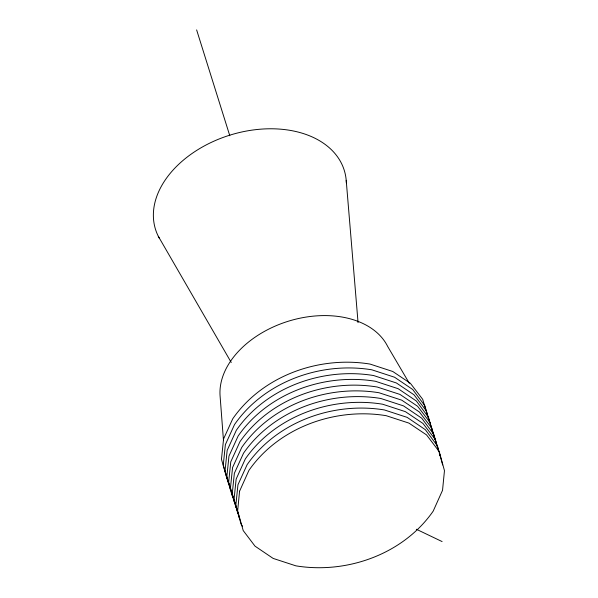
<?xml version="1.0" encoding="UTF-8"?>
<svg xmlns="http://www.w3.org/2000/svg" width="598" height="598" viewBox="0 0 598 598"><rect width="100%" height="100%" fill="white"/><g stroke="black" fill="none" stroke-linecap="round" stroke-linejoin="round"><path stroke-width="0.9" d="M416.343 529.245L442.101 541.571M233.556 497.648L232.069 495.473L226.866 476.457L228.967 456.11L238.146 435.979C268.046 392.923 324.482 372.875 375.432 381.277L398.163 388.7L416.32 400.974L428.467 417.232L432.855 432.877M242.541 526.322L241.061 524.154L235.851 505.131L237.952 484.784L247.131 464.653C277.031 421.597 333.475 401.55 384.424 409.951L407.148 417.374L425.305 429.656L437.452 445.906L442.662 464.93M409.383 383.4L387.654 346.406A88.168 60.353 -17.4 0 0 289.724 320.797A88.168 60.353 -17.4 0 0 220.109 396.28L223.488 440.629M158.306 236.292L231.247 362.478M227.046 478.961L221.469 459.249L223.577 438.902L232.749 418.772C262.649 375.723 319.093 355.668 370.042 364.077L392.774 371.493L410.37 383.296L422.711 399.337L426.239 411.327M228.84 484.694L223.271 464.982L225.371 444.635L234.551 424.505C264.451 381.457 320.894 361.409 371.844 369.811L394.568 377.233L412.725 389.507L424.872 405.765L429.499 422.278M230.634 490.435L225.065 470.716L227.165 450.376L236.345 430.239C266.245 387.19 322.688 367.142 373.638 375.544L396.369 382.967L413.966 394.762L426.307 410.811L429.835 422.801M234.229 501.901L228.66 482.19L230.761 461.843L239.94 441.713C269.84 398.664 326.284 378.609 377.233 387.018L399.965 394.433L417.561 406.236L429.902 422.278L433.43 434.268M236.031 507.635L230.454 487.923L232.562 467.576L241.734 447.446C271.634 404.398 328.078 384.342 379.027 392.751L401.759 400.174L419.362 411.97L431.704 428.011L435.232 440.001M237.825 513.368L232.256 493.656L234.356 473.317L243.536 453.179C273.436 410.131 329.879 390.083 380.829 398.485L403.56 405.907L421.71 418.181L433.864 434.44L438.484 450.952M239.626 519.109L234.05 499.397L236.158 479.05L245.329 458.913C275.23 415.864 331.673 395.816 382.623 404.218L405.354 411.641L422.958 423.436L435.299 439.485L438.82 451.475M196.63 29.9L229.796 135.746M439.313 453.209L440.038 455.818M435.718 441.743L436.443 444.351M433.916 436.009L434.895 439.485M430.321 424.535L431.053 427.144M426.733 413.069L427.458 415.67M346.212 180.357L358.06 322.651M159.561 238.639A98.887 67.694 -17.4 0 1 231.613 134.617A98.887 67.694 -17.4 0 1 346.362 183.033M239.574 491.212L237.645 510.864L243.214 530.576L255.01 546.146L273.159 558.42L295.89 565.843C346.84 574.244 403.284 554.197 433.184 511.14L442.535 490.315L444.464 470.663L439.253 451.64L426.546 434.91L408.95 423.115L386.218 415.692C335.269 407.283 278.825 427.338 248.925 470.387L239.574 491.212"/></g></svg>
